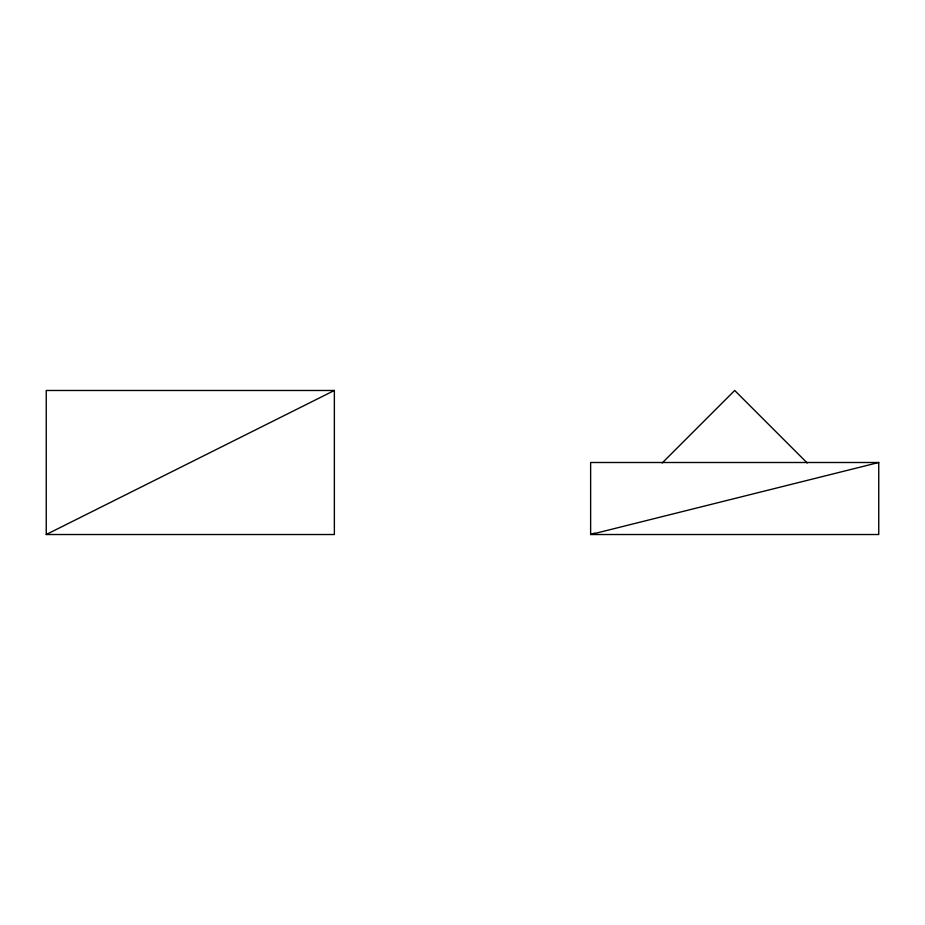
<?xml version="1.0" encoding="UTF-8"?>
<svg xmlns="http://www.w3.org/2000/svg" width="925" height="925" viewBox="0 0 925 925"><rect width="100%" height="100%" fill="white"/><g stroke="black" fill="none" stroke-linecap="round" stroke-linejoin="round"><path stroke-width="1.39" d="M662.161 463.009L734.693 390.477L807.236 463.009M46.25 534.523L334.364 390.477L334.364 534.523L46.25 534.523L46.25 390.477L334.364 390.477M594.74 533.158L590.636 534.523L590.636 462.5L878.75 462.5L878.75 534.523L590.636 534.523L878.75 462.5"/></g></svg>
